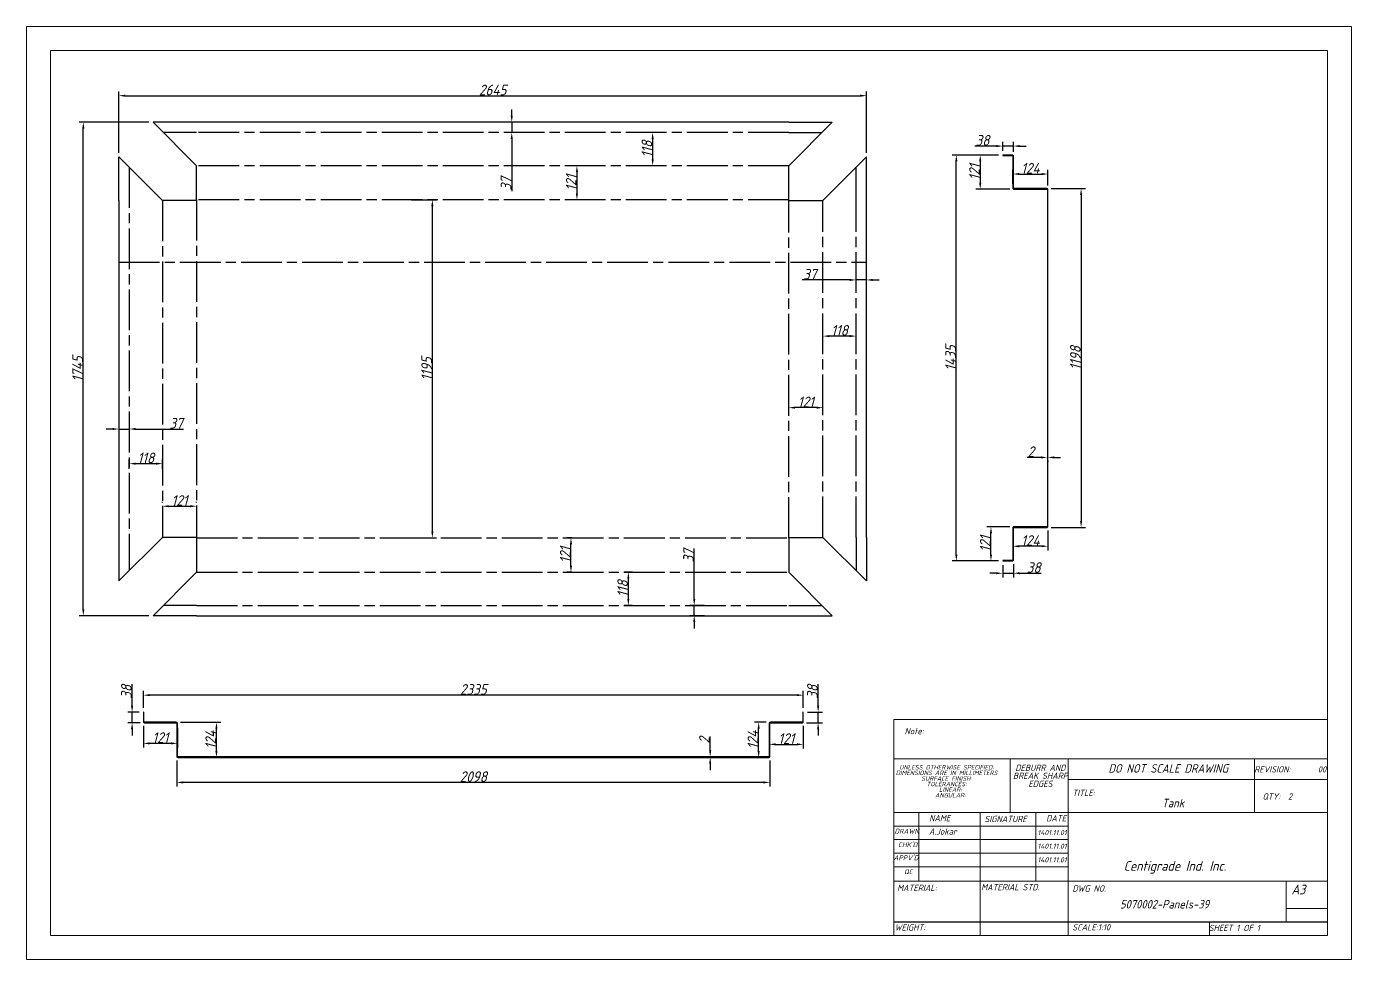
# Model space of a CAD drawing. Header units: inches. Extents: x 18597 to 101525, y -10106 to 51.
# Drawn here: x 88868 to 93557, y -6827 to -3528 of the extents above; entities that cross this region are included whole.
import ezdxf

# ---------------------------------------------------------------- set-up
doc = ezdxf.new("R2010")
doc.units = ezdxf.units.IN
doc.header["$LTSCALE"] = 6
doc.header["$MEASUREMENT"] = 0
doc.linetypes.add('ACAD_ISO08W100', pattern=[36, 24, -3, 6, -3])
doc.linetypes.add('SLD-Solid', pattern=[0])
doc.styles.add('GENISO', font='geniso.shx', dxfattribs={"oblique": 15})
doc.dimstyles.new('SCale 2 SC', dxfattribs={"dimscale": 15, "dimtxt": 2.5, "dimasz": 1.5, "dimexe": 1, "dimexo": 1, "dimgap": 0.1, "dimtad": 1, "dimdec": 0, "dimzin": 0, "dimtxsty": 'GENISO', "dimcen": 2.5, "dimclrd": 1, "dimclre": 1, "dimclrt": 256, "dimadec": 0, "dimazin": 0, "dimtfac": 1, "dimtdec": 0, "dimtmove": 0, "dimatfit": 3, "dimfxl": 1, "dimtzin": 0, "dimlwd": -1, "dimlwe": -1, "dimarcsym": 0})

# ---------------------------------------------------------------- blocks, each defined once
blk = doc.blocks.new('*D789')
at = {"color": 1, "transparency": 16777216}
for p, q in [((90230.5, -4141.5), (90319.5, -4141.5)), ((90304.5, -5314), (90304.5, -4164)), ((90230.5, -5336.5), (90319.5, -5336.5))]:
    blk.add_line(p, q, dxfattribs=at)
for points in [[(90300.75, -4164), (90308.25, -4164), (90304.5, -4141.5)], [(90300.75, -5314), (90308.25, -5314), (90304.5, -5336.5)]]:
    blk.add_solid(points, dxfattribs=at)
at = {"layer": 'Defpoints', "color": 0, "transparency": 16777216}
for p in [(90215.5, -4141.5), (90304.5, -4141.5), (90215.5, -5336.5)]:
    blk.add_point(p, dxfattribs=at)
at = {"transparency": 16777216, "insert": (90284.25, -4739), "char_height": 37.5, "attachment_point": 5, "rotation": 90, "style": 'GENISO'}
blk.add_mtext('1195', dxfattribs=at)
blk = doc.blocks.new('*D790')
at = {"color": 1, "transparency": 16777216}
for p, q in [((90847, -4020.5), (90801, -4020.5)), ((90816, -4043), (90816, -4119)), ((90847, -4141.5), (90801, -4141.5))]:
    blk.add_line(p, q, dxfattribs=at)
for points in [[(90812.3, -4043), (90819.8, -4043), (90816, -4020.5)], [(90812.3, -4119), (90819.8, -4119), (90816, -4141.5)]]:
    blk.add_solid(points, dxfattribs=at)
at = {"layer": 'Defpoints', "color": 0, "transparency": 16777216}
for p in [(90862, -4020.5), (90816, -4141.5), (90862, -4141.5)]:
    blk.add_point(p, dxfattribs=at)
at = {"transparency": 16777216, "insert": (90795.7, -4081), "char_height": 37.5, "attachment_point": 5, "rotation": 90, "style": 'GENISO'}
blk.add_mtext('121', dxfattribs=at)
blk = doc.blocks.new('*D791')
at = {"color": 1, "transparency": 16777216}
blk.add_line((91084, -3925.5), (91084, -3998), dxfattribs=at)
for points in [[(91080.25, -3925.5), (91087.75, -3925.5), (91084, -3903)], [(91080.25, -3998), (91087.75, -3998), (91084, -4020.5)]]:
    blk.add_solid(points, dxfattribs=at)
at = {"layer": 'Defpoints', "color": 0, "transparency": 16777216}
for p in [(91084, -3903), (91084, -4020.5), (91084, -4020.5)]:
    blk.add_point(p, dxfattribs=at)
at = {"transparency": 16777216, "insert": (91063.75, -3961.75), "char_height": 37.5, "attachment_point": 5, "rotation": 90, "style": 'GENISO'}
blk.add_mtext('118', dxfattribs=at)
blk = doc.blocks.new('*D792')
at = {"color": 1, "transparency": 16777216}
for p, q in [((91231, -5552.5), (91231, -5373.4)), ((91268, -5575), (91216, -5575)), ((91231, -5611.5), (91231, -5575)), ((91268, -5611.5), (91216, -5611.5)), ((91231, -5634), (91231, -5656.5))]:
    blk.add_line(p, q, dxfattribs=at)
for points in [[(91227.3, -5552.5), (91234.8, -5552.5), (91231, -5575)], [(91227.3, -5634), (91234.8, -5634), (91231, -5611.5)]]:
    blk.add_solid(points, dxfattribs=at)
at = {"layer": 'Defpoints', "color": 0, "transparency": 16777216}
for p in [(91231, -5575), (91283, -5575), (91283, -5611.5)]:
    blk.add_point(p, dxfattribs=at)
at = {"transparency": 16777216, "insert": (91210.8, -5400), "char_height": 37.5, "attachment_point": 5, "rotation": 90, "style": 'GENISO'}
blk.add_mtext('37', dxfattribs=at)
blk = doc.blocks.new('*D793')
at = {"color": 1, "transparency": 16777216}
for p, q in [((90585.4, -3844), (90585.4, -3821.5)), ((90620.5, -3866.5), (90570.4, -3866.5)), ((90585.4, -3866.5), (90585.4, -3903)), ((90620.5, -3903), (90570.4, -3903)), ((90585.4, -3925.5), (90585.4, -4111.1))]:
    blk.add_line(p, q, dxfattribs=at)
for points in [[(90581.7, -3844), (90589.2, -3844), (90585.4, -3866.5)], [(90581.7, -3925.5), (90589.2, -3925.5), (90585.4, -3903)]]:
    blk.add_solid(points, dxfattribs=at)
at = {"layer": 'Defpoints', "color": 0, "transparency": 16777216}
for p in [(90635.5, -3866.5), (90585.4, -3903), (90635.5, -3903)]:
    blk.add_point(p, dxfattribs=at)
at = {"transparency": 16777216, "insert": (90565.2, -4084.5), "char_height": 37.5, "attachment_point": 5, "rotation": 90, "style": 'GENISO'}
blk.add_mtext('37', dxfattribs=at)
blk = doc.blocks.new('*D794')
at = {"color": 1, "transparency": 16777216}
for p, q in [((91012.5, -5457.5), (90983, -5457.5)), ((90998, -5552.5), (90998, -5480)), ((91012.5, -5575), (90983, -5575))]:
    blk.add_line(p, q, dxfattribs=at)
for points in [[(90994.25, -5480), (91001.75, -5480), (90998, -5457.5)], [(90994.25, -5552.5), (91001.75, -5552.5), (90998, -5575)]]:
    blk.add_solid(points, dxfattribs=at)
at = {"layer": 'Defpoints', "color": 0, "transparency": 16777216}
for p in [(90998, -5457.5), (91027.5, -5457.5), (91027.5, -5575)]:
    blk.add_point(p, dxfattribs=at)
at = {"transparency": 16777216, "insert": (90977.75, -5516.25), "char_height": 37.5, "attachment_point": 5, "rotation": 90, "style": 'GENISO'}
blk.add_mtext('118', dxfattribs=at)
blk = doc.blocks.new('*D795')
at = {"color": 1, "transparency": 16777216}
for p, q in [((90798, -5336.5), (90780, -5336.5)), ((90795, -5435), (90795, -5359)), ((90798, -5457.5), (90780, -5457.5))]:
    blk.add_line(p, q, dxfattribs=at)
for points in [[(90791.3, -5359), (90798.8, -5359), (90795, -5336.5)], [(90791.3, -5435), (90798.8, -5435), (90795, -5457.5)]]:
    blk.add_solid(points, dxfattribs=at)
at = {"layer": 'Defpoints', "color": 0, "transparency": 16777216}
for p in [(90795, -5336.5), (90813, -5336.5), (90813, -5457.5)]:
    blk.add_point(p, dxfattribs=at)
at = {"transparency": 16777216, "insert": (90774.7, -5397), "char_height": 37.5, "attachment_point": 5, "rotation": 90, "style": 'GENISO'}
blk.add_mtext('121', dxfattribs=at)
blk = doc.blocks.new('*D796')
at = {"color": 1, "transparency": 16777216}
for p, q in [((91565.5, -4890.5), (91565.5, -4861)), ((91686.5, -4890.5), (91686.5, -4861)), ((91664, -4876), (91588, -4876))]:
    blk.add_line(p, q, dxfattribs=at)
for points in [[(91588, -4872.2), (91588, -4879.8), (91565.5, -4876)], [(91664, -4872.2), (91664, -4879.8), (91686.5, -4876)]]:
    blk.add_solid(points, dxfattribs=at)
at = {"layer": 'Defpoints', "color": 0, "transparency": 16777216}
for p in [(91565.5, -4876), (91565.5, -4905.5), (91686.5, -4905.5)]:
    blk.add_point(p, dxfattribs=at)
at = {"transparency": 16777216, "insert": (91626, -4855.7), "char_height": 37.5, "attachment_point": 5, "style": 'GENISO'}
blk.add_mtext('121', dxfattribs=at)
blk = doc.blocks.new('*D797')
at = {"color": 1, "transparency": 16777216}
for p, q in [((91686.5, -4628.5), (91686.5, -4608)), ((91781.5, -4623), (91709, -4623)), ((91804, -4628.5), (91804, -4608))]:
    blk.add_line(p, q, dxfattribs=at)
for points in [[(91709, -4619.25), (91709, -4626.75), (91686.5, -4623)], [(91781.5, -4619.25), (91781.5, -4626.75), (91804, -4623)]]:
    blk.add_solid(points, dxfattribs=at)
at = {"layer": 'Defpoints', "color": 0, "transparency": 16777216}
for p in [(91686.5, -4623), (91686.5, -4643.5), (91804, -4643.5)]:
    blk.add_point(p, dxfattribs=at)
at = {"transparency": 16777216, "insert": (91745.25, -4602.75), "char_height": 37.5, "attachment_point": 5, "style": 'GENISO'}
blk.add_mtext('118', dxfattribs=at)
blk = doc.blocks.new('*D798')
at = {"color": 1, "transparency": 16777216}
for p, q in [((91781.5, -4424.4), (91613.1, -4424.4)), ((91804, -4432.5), (91804, -4409.4)), ((91840.5, -4424.4), (91804, -4424.4)), ((91840.5, -4432.5), (91840.5, -4409.4)), ((91863, -4424.4), (91885.5, -4424.4))]:
    blk.add_line(p, q, dxfattribs=at)
for points in [[(91781.5, -4420.7), (91781.5, -4428.2), (91804, -4424.4)], [(91863, -4420.7), (91863, -4428.2), (91840.5, -4424.4)]]:
    blk.add_solid(points, dxfattribs=at)
at = {"layer": 'Defpoints', "color": 0, "transparency": 16777216}
for p in [(91804, -4424.4), (91804, -4447.5), (91840.5, -4447.5)]:
    blk.add_point(p, dxfattribs=at)
at = {"transparency": 16777216, "insert": (91639.7, -4404.2), "char_height": 37.5, "attachment_point": 5, "style": 'GENISO'}
blk.add_mtext('37', dxfattribs=at)
blk = doc.blocks.new('*D799')
at = {"color": 1, "transparency": 16777216}
for p, q in [((89173, -4951.5), (89150.5, -4951.5)), ((89195.5, -4951.5), (89232, -4951.5)), ((89254.5, -4951.5), (89424.4, -4951.5))]:
    blk.add_line(p, q, dxfattribs=at)
for points in [[(89173, -4947.8), (89173, -4955.2), (89195.5, -4951.5)], [(89254.5, -4947.8), (89254.5, -4955.2), (89232, -4951.5)]]:
    blk.add_solid(points, dxfattribs=at)
at = {"layer": 'Defpoints', "color": 0, "transparency": 16777216}
for p in [(89195.5, -4951.5), (89232, -4951.5), (89232, -4951.5)]:
    blk.add_point(p, dxfattribs=at)
at = {"transparency": 16777216, "insert": (89397.8, -4931.2), "char_height": 37.5, "attachment_point": 5, "style": 'GENISO'}
blk.add_mtext('37', dxfattribs=at)
blk = doc.blocks.new('*D800')
at = {"color": 1, "transparency": 16777216}
for p, q in [((89232, -5092.5), (89232, -5059)), ((89349.5, -5092.5), (89349.5, -5059)), ((89254.5, -5074), (89327, -5074))]:
    blk.add_line(p, q, dxfattribs=at)
for points in [[(89254.5, -5070.25), (89254.5, -5077.75), (89232, -5074)], [(89327, -5070.25), (89327, -5077.75), (89349.5, -5074)]]:
    blk.add_solid(points, dxfattribs=at)
at = {"layer": 'Defpoints', "color": 0, "transparency": 16777216}
for p in [(89232, -5107.5), (89349.5, -5074), (89349.5, -5107.5)]:
    blk.add_point(p, dxfattribs=at)
at = {"transparency": 16777216, "insert": (89290.75, -5053.75), "char_height": 37.5, "attachment_point": 5, "style": 'GENISO'}
blk.add_mtext('118', dxfattribs=at)
blk = doc.blocks.new('*D801')
at = {"color": 1, "transparency": 16777216}
for p, q in [((89349.5, -5211), (89349.5, -5209.5)), ((89372, -5224.5), (89448, -5224.5)), ((89470.5, -5211), (89470.5, -5209.5))]:
    blk.add_line(p, q, dxfattribs=at)
for points in [[(89372, -5220.8), (89372, -5228.2), (89349.5, -5224.5)], [(89448, -5220.8), (89448, -5228.2), (89470.5, -5224.5)]]:
    blk.add_solid(points, dxfattribs=at)
at = {"layer": 'Defpoints', "color": 0, "transparency": 16777216}
for p in [(89349.5, -5226), (89470.5, -5224.5), (89470.5, -5226)]:
    blk.add_point(p, dxfattribs=at)
at = {"transparency": 16777216, "insert": (89410, -5204.2), "char_height": 37.5, "attachment_point": 5, "style": 'GENISO'}
blk.add_mtext('121', dxfattribs=at)
blk = doc.blocks.new('*D802')
at = {"color": 1, "transparency": 16777216}
for p, q in [((89301.5, -3866.5), (89054.5, -3866.5)), ((89069.5, -5589), (89069.5, -3889)), ((89301.5, -5611.5), (89054.5, -5611.5))]:
    blk.add_line(p, q, dxfattribs=at)
for points in [[(89065.75, -3889), (89073.25, -3889), (89069.5, -3866.5)], [(89065.75, -5589), (89073.25, -5589), (89069.5, -5611.5)]]:
    blk.add_solid(points, dxfattribs=at)
at = {"layer": 'Defpoints', "color": 0, "transparency": 16777216}
for p in [(89069.5, -3866.5), (89316.5, -3866.5), (89316.5, -5611.5)]:
    blk.add_point(p, dxfattribs=at)
at = {"transparency": 16777216, "insert": (89049.25, -4739), "char_height": 37.5, "attachment_point": 5, "rotation": 90, "style": 'GENISO'}
blk.add_mtext('1745', dxfattribs=at)
blk = doc.blocks.new('*D803')
at = {"color": 1, "transparency": 16777216}
for p, q in [((89195.5, -3974.5), (89195.5, -3758)), ((89218, -3773), (91818, -3773)), ((91840.5, -3974.5), (91840.5, -3758))]:
    blk.add_line(p, q, dxfattribs=at)
for points in [[(89218, -3769.2), (89218, -3776.8), (89195.5, -3773)], [(91818, -3769.2), (91818, -3776.8), (91840.5, -3773)]]:
    blk.add_solid(points, dxfattribs=at)
at = {"layer": 'Defpoints', "color": 0, "transparency": 16777216}
for p in [(91840.5, -3773), (89195.5, -3989.5), (91840.5, -3989.5)]:
    blk.add_point(p, dxfattribs=at)
at = {"transparency": 16777216, "insert": (90518, -3752.7), "char_height": 37.5, "attachment_point": 5, "style": 'GENISO'}
blk.add_mtext('2645', dxfattribs=at)
blk = doc.blocks.new('*D804')
at = {"color": 1, "transparency": 16777216}
for p, q in [((92322.5, -3968), (92322.5, -3936)), ((92360.5, -3972), (92360.5, -3936)), ((92300, -3951), (92224.2, -3951)), ((92360.5, -3951), (92322.5, -3951)), ((92383, -3951), (92405.5, -3951))]:
    blk.add_line(p, q, dxfattribs=at)
for points in [[(92300, -3947.2), (92300, -3954.8), (92322.5, -3951)], [(92383, -3947.2), (92383, -3954.8), (92360.5, -3951)]]:
    blk.add_solid(points, dxfattribs=at)
at = {"layer": 'Defpoints', "color": 0, "transparency": 16777216}
for p in [(92322.5, -3951), (92322.5, -3983), (92360.5, -3987)]:
    blk.add_point(p, dxfattribs=at)
at = {"transparency": 16777216, "insert": (92250.9, -3930.8), "char_height": 37.5, "attachment_point": 5, "style": 'GENISO'}
blk.add_mtext('38', dxfattribs=at)
blk = doc.blocks.new('*D805')
at = {"color": 1, "transparency": 16777216}
for p, q in [((92307.5, -3983), (92228, -3983)), ((92243, -4005.5), (92243, -4081)), ((92347.5, -4103.5), (92228, -4103.5))]:
    blk.add_line(p, q, dxfattribs=at)
for points in [[(92239.3, -4005.5), (92246.8, -4005.5), (92243, -3983)], [(92239.3, -4081), (92246.8, -4081), (92243, -4103.5)]]:
    blk.add_solid(points, dxfattribs=at)
at = {"layer": 'Defpoints', "color": 0, "transparency": 16777216}
for p in [(92322.5, -3983), (92243, -4103.5), (92362.5, -4103.5)]:
    blk.add_point(p, dxfattribs=at)
at = {"transparency": 16777216, "insert": (92222.7, -4043.3), "char_height": 37.5, "attachment_point": 5, "rotation": 90, "style": 'GENISO'}
blk.add_mtext('121', dxfattribs=at)
blk = doc.blocks.new('*D806')
at = {"color": 1, "transparency": 16777216}
for p, q in [((92358.5, -4084.5), (92358.5, -4035)), ((92381, -4050), (92460, -4050)), ((92482.5, -4090.5), (92482.5, -4035))]:
    blk.add_line(p, q, dxfattribs=at)
for points in [[(92381, -4046.2), (92381, -4053.8), (92358.5, -4050)], [(92460, -4046.2), (92460, -4053.8), (92482.5, -4050)]]:
    blk.add_solid(points, dxfattribs=at)
at = {"layer": 'Defpoints', "color": 0, "transparency": 16777216}
for p in [(92482.5, -4050), (92358.5, -4099.5), (92482.5, -4105.5)]:
    blk.add_point(p, dxfattribs=at)
at = {"transparency": 16777216, "insert": (92420.5, -4029.7), "char_height": 37.5, "attachment_point": 5, "style": 'GENISO'}
blk.add_mtext('124', dxfattribs=at)
blk = doc.blocks.new('*D807')
at = {"color": 1, "transparency": 16777216}
for p, q in [((92493.5, -4101.5), (92615, -4101.5)), ((92600, -4124), (92600, -5277)), ((92493.5, -5299.5), (92615, -5299.5))]:
    blk.add_line(p, q, dxfattribs=at)
for points in [[(92596.25, -4124), (92603.75, -4124), (92600, -4101.5)], [(92596.25, -5277), (92603.75, -5277), (92600, -5299.5)]]:
    blk.add_solid(points, dxfattribs=at)
at = {"layer": 'Defpoints', "color": 0, "transparency": 16777216}
for p in [(92478.5, -4101.5), (92478.5, -5299.5), (92600, -5299.5)]:
    blk.add_point(p, dxfattribs=at)
at = {"transparency": 16777216, "insert": (92579.75, -4700.5), "char_height": 37.5, "attachment_point": 5, "rotation": 90, "style": 'GENISO'}
blk.add_mtext('1198', dxfattribs=at)
blk = doc.blocks.new('*D808')
at = {"color": 1, "transparency": 16777216}
for p, q in [((92358.5, -5316.5), (92358.5, -5381)), ((92482.5, -5310.5), (92482.5, -5381)), ((92460, -5366), (92381, -5366))]:
    blk.add_line(p, q, dxfattribs=at)
for points in [[(92381, -5362.2), (92381, -5369.8), (92358.5, -5366)], [(92460, -5362.2), (92460, -5369.8), (92482.5, -5366)]]:
    blk.add_solid(points, dxfattribs=at)
at = {"layer": 'Defpoints', "color": 0, "transparency": 16777216}
for p in [(92482.5, -5295.5), (92358.5, -5301.5), (92358.5, -5366)]:
    blk.add_point(p, dxfattribs=at)
at = {"transparency": 16777216, "insert": (92420.5, -5345.7), "char_height": 37.5, "attachment_point": 5, "style": 'GENISO'}
blk.add_mtext('124', dxfattribs=at)
blk = doc.blocks.new('*D809')
at = {"color": 1, "transparency": 16777216}
for p, q in [((92347.5, -5297.5), (92266, -5297.5)), ((92281, -5395.5), (92281, -5320)), ((92307.5, -5418), (92266, -5418))]:
    blk.add_line(p, q, dxfattribs=at)
for points in [[(92277.3, -5320), (92284.8, -5320), (92281, -5297.5)], [(92277.3, -5395.5), (92284.8, -5395.5), (92281, -5418)]]:
    blk.add_solid(points, dxfattribs=at)
at = {"layer": 'Defpoints', "color": 0, "transparency": 16777216}
for p in [(92281, -5297.5), (92362.5, -5297.5), (92322.5, -5418)]:
    blk.add_point(p, dxfattribs=at)
at = {"transparency": 16777216, "insert": (92260.7, -5357.8), "char_height": 37.5, "attachment_point": 5, "rotation": 90, "style": 'GENISO'}
blk.add_mtext('121', dxfattribs=at)
blk = doc.blocks.new('*D810')
at = {"color": 1, "transparency": 16777216}
for p, q in [((92322.5, -5433), (92322.5, -5476.5)), ((92360.5, -5429), (92360.5, -5476.5)), ((92300, -5461.5), (92277.5, -5461.5)), ((92322.5, -5461.5), (92360.5, -5461.5)), ((92383, -5461.5), (92458.8, -5461.5))]:
    blk.add_line(p, q, dxfattribs=at)
for points in [[(92300, -5457.8), (92300, -5465.2), (92322.5, -5461.5)], [(92383, -5457.8), (92383, -5465.2), (92360.5, -5461.5)]]:
    blk.add_solid(points, dxfattribs=at)
at = {"layer": 'Defpoints', "color": 0, "transparency": 16777216}
for p in [(92322.5, -5418), (92360.5, -5414), (92360.5, -5461.5)]:
    blk.add_point(p, dxfattribs=at)
at = {"transparency": 16777216, "insert": (92432.1, -5441.2), "char_height": 37.5, "attachment_point": 5, "style": 'GENISO'}
blk.add_mtext('38', dxfattribs=at)
blk = doc.blocks.new('*D811')
at = {"color": 1, "transparency": 16777216}
for p, q in [((92458, -5052), (92408.8, -5052)), ((92482.5, -5052), (92480.5, -5052)), ((92505, -5052), (92527.5, -5052)), ((92480.5, -5063.5), (92480.5, -5067)), ((92482.5, -5063.5), (92482.5, -5067))]:
    blk.add_line(p, q, dxfattribs=at)
for points in [[(92458, -5048.2), (92458, -5055.8), (92480.5, -5052)], [(92505, -5048.2), (92505, -5055.8), (92482.5, -5052)]]:
    blk.add_solid(points, dxfattribs=at)
at = {"layer": 'Defpoints', "color": 0, "transparency": 16777216}
for p in [(92480.5, -5048.5), (92480.5, -5052), (92482.5, -5048.5)]:
    blk.add_point(p, dxfattribs=at)
at = {"transparency": 16777216, "insert": (92422.1, -5031.7), "char_height": 37.5, "attachment_point": 5, "style": 'GENISO'}
blk.add_mtext('2', dxfattribs=at)
blk = doc.blocks.new('*D812')
at = {"color": 1, "transparency": 16777216}
for p, q in [((89400.5, -6123.5), (89400.5, -6216)), ((91498.5, -6123.5), (91498.5, -6216)), ((91476, -6201), (89423, -6201))]:
    blk.add_line(p, q, dxfattribs=at)
for points in [[(89423, -6197.2), (89423, -6204.8), (89400.5, -6201)], [(91476, -6197.2), (91476, -6204.8), (91498.5, -6201)]]:
    blk.add_solid(points, dxfattribs=at)
at = {"layer": 'Defpoints', "color": 0, "transparency": 16777216}
for p in [(89400.5, -6108.5), (91498.5, -6108.5), (89400.5, -6201)]:
    blk.add_point(p, dxfattribs=at)
at = {"transparency": 16777216, "insert": (90449.5, -6180.7), "char_height": 37.5, "attachment_point": 5, "style": 'GENISO'}
blk.add_mtext('2098', dxfattribs=at)
blk = doc.blocks.new('*D813')
at = {"color": 1, "transparency": 16777216}
for p, q in [((89413.5, -5988.5), (89555.5, -5988.5)), ((89540.5, -6090), (89540.5, -6011)), ((89419.5, -6112.5), (89555.5, -6112.5))]:
    blk.add_line(p, q, dxfattribs=at)
for points in [[(89536.8, -6011), (89544.3, -6011), (89540.5, -5988.5)], [(89536.8, -6090), (89544.3, -6090), (89540.5, -6112.5)]]:
    blk.add_solid(points, dxfattribs=at)
at = {"layer": 'Defpoints', "color": 0, "transparency": 16777216}
for p in [(89398.5, -5988.5), (89540.5, -5988.5), (89404.5, -6112.5)]:
    blk.add_point(p, dxfattribs=at)
at = {"transparency": 16777216, "insert": (89520.2, -6050.5), "char_height": 37.5, "attachment_point": 5, "rotation": 90, "style": 'GENISO'}
blk.add_mtext('124', dxfattribs=at)
blk = doc.blocks.new('*D814')
at = {"color": 1, "transparency": 16777216}
for p, q in [((89282, -6001.5), (89282, -6078)), ((89402.5, -6007.5), (89402.5, -6078)), ((89380, -6063), (89304.5, -6063))]:
    blk.add_line(p, q, dxfattribs=at)
for points in [[(89304.5, -6059.2), (89304.5, -6066.8), (89282, -6063)], [(89380, -6059.2), (89380, -6066.8), (89402.5, -6063)]]:
    blk.add_solid(points, dxfattribs=at)
at = {"layer": 'Defpoints', "color": 0, "transparency": 16777216}
for p in [(89282, -5986.5), (89402.5, -5992.5), (89282, -6063)]:
    blk.add_point(p, dxfattribs=at)
at = {"transparency": 16777216, "insert": (89342.2, -6042.7), "char_height": 37.5, "attachment_point": 5, "style": 'GENISO'}
blk.add_mtext('121', dxfattribs=at)
blk = doc.blocks.new('*D815')
at = {"color": 1, "transparency": 16777216}
for p, q in [((89242, -5930), (89242, -5854.2)), ((89267, -5952.5), (89227, -5952.5)), ((89242, -5990.5), (89242, -5952.5)), ((89271, -5990.5), (89227, -5990.5)), ((89242, -6013), (89242, -6035.5))]:
    blk.add_line(p, q, dxfattribs=at)
for points in [[(89238.3, -5930), (89245.8, -5930), (89242, -5952.5)], [(89238.3, -6013), (89245.8, -6013), (89242, -5990.5)]]:
    blk.add_solid(points, dxfattribs=at)
at = {"layer": 'Defpoints', "color": 0, "transparency": 16777216}
for p in [(89242, -5952.5), (89282, -5952.5), (89286, -5990.5)]:
    blk.add_point(p, dxfattribs=at)
at = {"transparency": 16777216, "insert": (89221.8, -5880.9), "char_height": 37.5, "attachment_point": 5, "rotation": 90, "style": 'GENISO'}
blk.add_mtext('38', dxfattribs=at)
blk = doc.blocks.new('*D816')
at = {"color": 1, "transparency": 16777216}
for p, q in [((91485.5, -5988.5), (91444, -5988.5)), ((91459, -6090), (91459, -6011)), ((91479.5, -6112.5), (91444, -6112.5))]:
    blk.add_line(p, q, dxfattribs=at)
for points in [[(91455.3, -6011), (91462.8, -6011), (91459, -5988.5)], [(91455.3, -6090), (91462.8, -6090), (91459, -6112.5)]]:
    blk.add_solid(points, dxfattribs=at)
at = {"layer": 'Defpoints', "color": 0, "transparency": 16777216}
for p in [(91459, -5988.5), (91500.5, -5988.5), (91494.5, -6112.5)]:
    blk.add_point(p, dxfattribs=at)
at = {"transparency": 16777216, "insert": (91438.7, -6050.5), "char_height": 37.5, "attachment_point": 5, "rotation": 90, "style": 'GENISO'}
blk.add_mtext('124', dxfattribs=at)
blk = doc.blocks.new('*D817')
at = {"color": 1, "transparency": 16777216}
for p, q in [((91496.5, -6007.5), (91496.5, -6081.5)), ((91617, -6001.5), (91617, -6081.5)), ((91519, -6066.5), (91594.5, -6066.5))]:
    blk.add_line(p, q, dxfattribs=at)
for points in [[(91519, -6062.8), (91519, -6070.2), (91496.5, -6066.5)], [(91594.5, -6062.8), (91594.5, -6070.2), (91617, -6066.5)]]:
    blk.add_solid(points, dxfattribs=at)
at = {"layer": 'Defpoints', "color": 0, "transparency": 16777216}
for p in [(91496.5, -5992.5), (91617, -5986.5), (91617, -6066.5)]:
    blk.add_point(p, dxfattribs=at)
at = {"transparency": 16777216, "insert": (91556.8, -6046.2), "char_height": 37.5, "attachment_point": 5, "style": 'GENISO'}
blk.add_mtext('121', dxfattribs=at)
blk = doc.blocks.new('*D818')
at = {"color": 1, "transparency": 16777216}
for p, q in [((91669.5, -5930), (91669.5, -5854.2)), ((91632, -5952.5), (91684.5, -5952.5)), ((91669.5, -5990.5), (91669.5, -5952.5)), ((91628, -5990.5), (91684.5, -5990.5)), ((91669.5, -6013), (91669.5, -6035.5))]:
    blk.add_line(p, q, dxfattribs=at)
for points in [[(91665.8, -5930), (91673.3, -5930), (91669.5, -5952.5)], [(91665.8, -6013), (91673.3, -6013), (91669.5, -5990.5)]]:
    blk.add_solid(points, dxfattribs=at)
at = {"layer": 'Defpoints', "color": 0, "transparency": 16777216}
for p in [(91617, -5952.5), (91669.5, -5952.5), (91613, -5990.5)]:
    blk.add_point(p, dxfattribs=at)
at = {"transparency": 16777216, "insert": (91649.3, -5880.9), "char_height": 37.5, "attachment_point": 5, "rotation": 90, "style": 'GENISO'}
blk.add_mtext('38', dxfattribs=at)
blk = doc.blocks.new('*D819')
at = {"color": 1, "transparency": 16777216}
for p, q in [((91287.5, -6088), (91287.5, -6038.8)), ((91298, -6110.5), (91272.5, -6110.5)), ((91298, -6112.5), (91272.5, -6112.5)), ((91287.5, -6112.5), (91287.5, -6110.5)), ((91287.5, -6135), (91287.5, -6157.5))]:
    blk.add_line(p, q, dxfattribs=at)
for points in [[(91283.8, -6088), (91291.3, -6088), (91287.5, -6110.5)], [(91283.8, -6135), (91291.3, -6135), (91287.5, -6112.5)]]:
    blk.add_solid(points, dxfattribs=at)
at = {"layer": 'Defpoints', "color": 0, "transparency": 16777216}
for p in [(91287.5, -6110.5), (91313, -6110.5), (91313, -6112.5)]:
    blk.add_point(p, dxfattribs=at)
at = {"transparency": 16777216, "insert": (91267.2, -6052.1), "char_height": 37.5, "attachment_point": 5, "rotation": 90, "style": 'GENISO'}
blk.add_mtext('2', dxfattribs=at)
blk = doc.blocks.new('*D820')
at = {"color": 1, "transparency": 16777216}
for p, q in [((92307.5, -3983), (92143.5, -3983)), ((92158.5, -5395.5), (92158.5, -4005.5)), ((92307.5, -5418), (92143.5, -5418))]:
    blk.add_line(p, q, dxfattribs=at)
for points in [[(92154.75, -4005.5), (92162.25, -4005.5), (92158.5, -3983)], [(92154.75, -5395.5), (92162.25, -5395.5), (92158.5, -5418)]]:
    blk.add_solid(points, dxfattribs=at)
at = {"layer": 'Defpoints', "color": 0, "transparency": 16777216}
for p in [(92158.5, -3983), (92322.5, -3983), (92322.5, -5418)]:
    blk.add_point(p, dxfattribs=at)
at = {"transparency": 16777216, "insert": (92138.25, -4700.5), "char_height": 37.5, "attachment_point": 5, "rotation": 90, "style": 'GENISO'}
blk.add_mtext('1435', dxfattribs=at)
blk = doc.blocks.new('*D821')
at = {"color": 1, "transparency": 16777216}
for p, q in [((89282, -5937.5), (89282, -5877.5)), ((91594.5, -5892.5), (89304.5, -5892.5)), ((91617, -5937.5), (91617, -5877.5))]:
    blk.add_line(p, q, dxfattribs=at)
for points in [[(89304.5, -5888.8), (89304.5, -5896.2), (89282, -5892.5)], [(91594.5, -5888.8), (91594.5, -5896.2), (91617, -5892.5)]]:
    blk.add_solid(points, dxfattribs=at)
at = {"layer": 'Defpoints', "color": 0, "transparency": 16777216}
for p in [(89282, -5892.5), (89282, -5952.5), (91617, -5952.5)]:
    blk.add_point(p, dxfattribs=at)
at = {"transparency": 16777216, "insert": (90449.5, -5872.2), "char_height": 37.5, "attachment_point": 5, "style": 'GENISO'}
blk.add_mtext('2335', dxfattribs=at)

msp = doc.modelspace()

# ---------------------------------------------------------------- linework, layer by layer
for p, q in [((89470.5, -4020.5), (89316.5, -3866.5)), ((89470.5, -3866.5), (89316.5, -3866.5)), ((91565.5, -4020.5), (91719.5, -3866.5)), ((91565.5, -3866.5), (91719.5, -3866.5)), ((89470.5, -3903), (89353, -3903)), ((91565.5, -3903), (91683, -3903)), ((89349.5, -4143.5), (89195.5, -3989.5)), ((89195.5, -4143.5), (89195.5, -3989.5)), ((89470.5, -4141.5), (89470.5, -4020.5)), ((91565.5, -4141.5), (91565.5, -4020.5)), ((91686.5, -4143.5), (91840.5, -3989.5)), ((91804, -4143.5), (91804, -4026)), ((91840.5, -4143.5), (91840.5, -3989.5)), ((89470.5, -4143.5), (89349.5, -4143.5)), ((91565.5, -4143.5), (91686.5, -4143.5)), ((89349.5, -5334.5), (89195.5, -5488.5)), ((89195.5, -5334.5), (89195.5, -5488.5)), ((89232, -5334.5), (89232, -5452)), ((89470.5, -5334.5), (89349.5, -5334.5)), ((89470.5, -5336.5), (89470.5, -5457.5)), ((91565.5, -5334.5), (91686.5, -5334.5)), ((91565.5, -5336.5), (91565.5, -5457.5)), ((91686.5, -5334.5), (91840.5, -5488.5)), ((91804, -5334.5), (91804, -5452)), ((91840.5, -5334.5), (91840.5, -5488.5)), ((89470.5, -5457.5), (89316.5, -5611.5)), ((91565.5, -5457.5), (91719.5, -5611.5)), ((89470.5, -5575), (89353, -5575)), ((91565.5, -5575), (91683, -5575)), ((89470.5, -5611.5), (89316.5, -5611.5)), ((91565.5, -5611.5), (91719.5, -5611.5)), ((91937.87, -6694.37), (93472, -6694.37))]:
    msp.add_line(p, q)
at = {"color": 7, "linetype": 'SLD-Solid', "lineweight": 0}
for p, q in [((91937.87, -5978.74), (93472, -5978.74)), ((91937.87, -5978.74), (91937.87, -6118.22)), ((91937.87, -6118.22), (93472, -6118.22)), ((91937.87, -6118.22), (91937.87, -6739.56)), ((92349.08, -6118.22), (92349.08, -6307.45)), ((92554.68, -6118.22), (92554.68, -6742.38)), ((93213.19, -6307.45), (93213.19, -6118.22)), ((93472, -6190.24), (92554.68, -6190.24)), ((93472, -6307.45), (91937.87, -6307.45)), ((92025.98, -6307.45), (92025.98, -6550.33)), ((92242.78, -6307.45), (92242.78, -6739.56)), ((92439.44, -6307.45), (92439.44, -6550.33)), ((92554.68, -6739.56), (92554.68, -6307.45)), ((92554.68, -6355.46), (91937.87, -6355.46)), ((92554.68, -6403.47), (91937.87, -6403.47)), ((92554.68, -6451.48), (91937.87, -6451.48)), ((92554.68, -6499.5), (91937.87, -6499.5)), ((92055.35, -6550.33), (91937.87, -6550.33)), ((92055.35, -6550.33), (93472, -6550.33)), ((93325.14, -6694.37), (93325.14, -6550.33)), ((93472, -6646.36), (93325.14, -6646.36)), ((93054.01, -6742.38), (93054.01, -6694.37))]:
    msp.add_line(p, q, dxfattribs=at)
for points in [[(88868.47, -3528.38), (93556.73, -3528.38), (93556.73, -6827.11), (88868.47, -6827.11)], [(88953.2, -3613.11), (93472, -3613.11), (93472, -6742.38), (88953.2, -6742.38)]]:
    msp.add_lwpolyline(points, close=True, dxfattribs=at)
for points in [[(91565.5, -3866.5), (89470.5, -3866.5)], [(89195.5, -4143.5), (89195.5, -5334.5)], [(91840.5, -5334.5), (91840.5, -4143.5)], [(89470.5, -5611.5), (91565.5, -5611.5)]]:
    msp.add_lwpolyline(points)
at = {"linetype": 'ACAD_ISO08W100'}
for points in [[(91565.5, -3903), (89470.5, -3903)], [(89232, -4026), (89232, -5334.5)], [(91565.5, -4020.5), (89470.5, -4020.5)], [(89349.5, -4143.5), (89349.5, -5334.5)], [(91686.5, -5334.5), (91686.5, -4143.5)], [(91804, -5334.5), (91804, -4143.5)], [(89195.5, -4361.5), (91840.5, -4361.5)], [(89470.5, -5457.5), (91565.5, -5457.5)], [(89470.5, -5575), (91565.5, -5575)]]:
    msp.add_lwpolyline(points, dxfattribs=at)
for points in [[(92322.5, -5418), (92356.5, -5418, 0.4142136), (92360.5, -5414), (92360.5, -5301.5, -0.4142136), (92362.5, -5299.5), (92478.5, -5299.5, 0.4142136), (92482.5, -5295.5), (92482.5, -4105.5, 0.4142136), (92478.5, -4101.5), (92362.5, -4101.5, -0.4142136), (92360.5, -4099.5), (92360.5, -3987, 0.4142136), (92356.5, -3983), (92322.5, -3983), (92322.5, -3985), (92356.5, -3985, -0.4142136), (92358.5, -3987), (92358.5, -4099.5, 0.4142136), (92362.5, -4103.5), (92478.5, -4103.5, -0.4142136), (92480.5, -4105.5), (92480.5, -5295.5, -0.4142136), (92478.5, -5297.5), (92362.5, -5297.5, 0.4142136), (92358.5, -5301.5), (92358.5, -5414, -0.4142136), (92356.5, -5416), (92322.5, -5416)], [(89282, -5952.5), (89282, -5986.5, 0.4142136), (89286, -5990.5), (89398.5, -5990.5, -0.4142136), (89400.5, -5992.5), (89400.5, -6108.5, 0.4142136), (89404.5, -6112.5), (91494.5, -6112.5, 0.4142136), (91498.5, -6108.5), (91498.5, -5992.5, -0.4142136), (91500.5, -5990.5), (91613, -5990.5, 0.4142136), (91617, -5986.5), (91617, -5952.5), (91615, -5952.5), (91615, -5986.5, -0.4142136), (91613, -5988.5), (91500.5, -5988.5, 0.4142136), (91496.5, -5992.5), (91496.5, -6108.5, -0.4142136), (91494.5, -6110.5), (89404.5, -6110.5, -0.4142136), (89402.5, -6108.5), (89402.5, -5992.5, 0.4142136), (89398.5, -5988.5), (89286, -5988.5, -0.4142136), (89284, -5986.5), (89284, -5952.5)]]:
    msp.add_lwpolyline(points, format="xyb", close=True)
msp.add_lwpolyline([(91565.5, -4141.5), (89470.5, -4141.5), (89470.5, -5336.5), (91565.5, -5336.5)], close=True, dxfattribs=at)

# ---------------------------------------------------------------- texts
at = {"attachment_point": 5, "style": 'GENISO'}
for s, insert, char_height in [('Note:', (92009.34, -6019.57), 22.273), ('UNLESS OTHERWISE SPECIFIED:', (92124.14, -6147.54), 15.5913), ('DEBURR AND', (92455.91, -6149.23), 22.273), ('DO NOT SCALE DRAWING', (92908.41, -6151.57), 29.9833), ('DIMENSIONS ARE IN MILLIMETERS', (92124.14, -6167.31), 15.5913), ('SURFACE FINISH:', (92124.14, -6187.07), 15.5913), ('BREAK SHARP', (92455.91, -6177.48), 22.2733), ('REVISION:       00', (93339.77, -6154.74), 22.2733), ('TOLERANCES:', (92124.14, -6206.84), 15.5913), ('LINEAR:', (92137.48, -6226.61), 15.591), ('EDGES', (92455.91, -6205.72), 22.273), ('TITLE:', (92608.76, -6237.63), 22.273), ('ANGULAR:', (92137.48, -6246.38), 15.591), ('Tank', (92925.27, -6274.13), 29.983), ('QTY:  2', (93294.33, -6250.76), 22.273), ('NAME', (92099.66, -6327.2), 22.273), ('SIGNATURE', (92332.86, -6330.38), 22.273), ('DATE', (92511.48, -6327.9), 22.273), ('DRAWN', (91983.14, -6373.71), 17.133), ('A.Jokar', (92110.57, -6374.86), 22.273), ('1401.11.01', (92497.08, -6378.64), 17.819), ("CHK'D", (91986.48, -6421.41), 17.133), ('1401.11.01', (92497.08, -6426.66), 17.819), ("APPV'D", (91980.41, -6467.68), 17.133), ('1401.11.01', (92497.08, -6474.67), 17.819), ('QC', (91988.57, -6516.83), 17.133), ('Centigrade Ind. Inc.', (92931.85, -6501.54), 34.2667), ('MATERIAL:', (92019.09, -6573.96), 22.273), ('MATERIAL STD.', (92349.27, -6571.43), 22.2733), ('A3', (93368.87, -6579.63), 34.267), ('DWG NO.', (92628.38, -6576.1), 22.273), ('5070002-Panels-39', (92895.34, -6631.87), 29.9833), ('WEIGHT:', (91994.6, -6713.84), 22.273), ('SCALE:1:10', (92635.77, -6713.32), 22.273), ('SHEET 1 OF 1', (93141.92, -6715.69), 22.2733)]:
    msp.add_mtext(s, dxfattribs=dict(at, insert=insert, char_height=char_height))

# ---------------------------------------------------------------- dimensions: what is measured, and where the dimension line sits
for base, p1, p2, picture, middle in [((91840.5, -3773), (89195.5, -3989.5), (91840.5, -3989.5), '*D803', (90518, -3752.75)), ((92322.5, -3951), (92360.5, -3987), (92322.5, -3983), '*D804', (92250.85, -3930.75)), ((92482.5, -4050), (92358.5, -4099.5), (92482.5, -4105.5), '*D806', (92420.5, -4029.75)), ((91686.5, -4623), (91804, -4643.5), (91686.5, -4643.5), '*D797', (91745.25, -4602.75)), ((91565.5, -4876), (91686.5, -4905.5), (91565.5, -4905.5), '*D796', (91626, -4855.75)), ((92480.5, -5052), (92482.5, -5048.5), (92480.5, -5048.5), '*D811', (92422.13, -5031.75)), ((89349.5, -5074), (89232, -5107.5), (89349.5, -5107.5), '*D800', (89290.75, -5053.75)), ((89470.5, -5224.5), (89349.5, -5226), (89470.5, -5226), '*D801', (89410, -5204.25)), ((92358.5, -5366), (92482.5, -5295.5), (92358.5, -5301.5), '*D808', (92420.5, -5345.75)), ((92360.5, -5461.5), (92322.5, -5418), (92360.5, -5414), '*D810', (92432.15, -5441.25)), ((89282, -5892.5), (91617, -5952.5), (89282, -5952.5), '*D821', (90449.5, -5872.25)), ((89282, -6063), (89402.5, -5992.5), (89282, -5986.5), '*D814', (89342.25, -6042.74630906)), ((91617, -6066.5), (91496.5, -5992.5), (91617, -5986.5), '*D817', (91556.75, -6046.24630906)), ((89400.5, -6201), (91498.5, -6108.5), (89400.5, -6108.5), '*D812', (90449.5, -6180.75))]:
    dim = msp.add_linear_dim(base=base, p1=p1, p2=p2, dimstyle='SCale 2 SC')
    dim.commit()
    dim.dimension.update_dxf_attribs({"geometry": picture, "text_midpoint": middle})
for base, p1, p2, picture, middle in [((90585.4375, -3903), (90635.5, -3866.5), (90635.5, -3903), '*D793', (90585.4375, -4084.5)), ((91231, -5575), (91283, -5611.5), (91283, -5575), '*D792', (91231, -5400))]:
    dim = msp.add_linear_dim(base=base, p1=p1, p2=p2, angle=90, dimstyle='SCale 2 SC')
    dim.commit()
    dim.dimension.update_dxf_attribs({"geometry": picture, "text_midpoint": middle, "dimtype": 160})
for base, p1, p2, picture, middle in [((89069.5, -3866.5), (89316.5, -5611.5), (89316.5, -3866.5), '*D802', (89049.25, -4739)), ((91084, -4020.5), (91084, -3903), (91084, -4020.5), '*D791', (91063.75, -3961.75)), ((92158.5, -3983), (92322.5, -5418), (92322.5, -3983), '*D820', (92138.25, -4700.5)), ((92243, -4103.5), (92322.5, -3983), (92362.5, -4103.5), '*D805', (92222.74630906, -4043.25)), ((90816, -4141.5), (90862, -4020.5), (90862, -4141.5), '*D790', (90795.75, -4081)), ((92600, -5299.5), (92478.5, -4101.5), (92478.5, -5299.5), '*D807', (92579.75, -4700.5)), ((90304.5, -4141.5), (90215.5, -5336.5), (90215.5, -4141.5), '*D789', (90284.25, -4739)), ((92281, -5297.5), (92322.5, -5418), (92362.5, -5297.5), '*D809', (92260.74630906, -5357.75)), ((90795, -5336.5), (90813, -5457.5), (90813, -5336.5), '*D795', (90774.75, -5397)), ((90998, -5457.5), (91027.5, -5575), (91027.5, -5457.5), '*D794', (90977.75, -5516.25)), ((89242, -5952.5), (89286, -5990.5), (89282, -5952.5), '*D815', (89221.75, -5880.85)), ((91669.5, -5952.5), (91613, -5990.5), (91617, -5952.5), '*D818', (91649.25, -5880.85)), ((89540.5, -5988.5), (89404.5, -6112.5), (89398.5, -5988.5), '*D813', (89520.25, -6050.5)), ((91459, -5988.5), (91494.5, -6112.5), (91500.5, -5988.5), '*D816', (91438.75, -6050.5)), ((91287.5, -6110.5), (91313, -6112.5), (91313, -6110.5), '*D819', (91267.25, -6052.13))]:
    dim = msp.add_linear_dim(base=base, p1=p1, p2=p2, angle=90, dimstyle='SCale 2 SC')
    dim.commit()
    dim.dimension.update_dxf_attribs({"geometry": picture, "text_midpoint": middle})
for base, p1, p2, picture, middle in [((91804, -4424.4375), (91840.5, -4447.5), (91804, -4447.5), '*D798', (91639.70671476, -4424.4375)), ((89232, -4951.5), (89195.5, -4951.5), (89232, -4951.5), '*D799', (89397.79328524, -4951.5))]:
    dim = msp.add_linear_dim(base=base, p1=p1, p2=p2, dimstyle='SCale 2 SC')
    dim.commit()
    dim.dimension.update_dxf_attribs({"geometry": picture, "text_midpoint": middle, "dimtype": 160})

doc.saveas('drawing.dxf')
